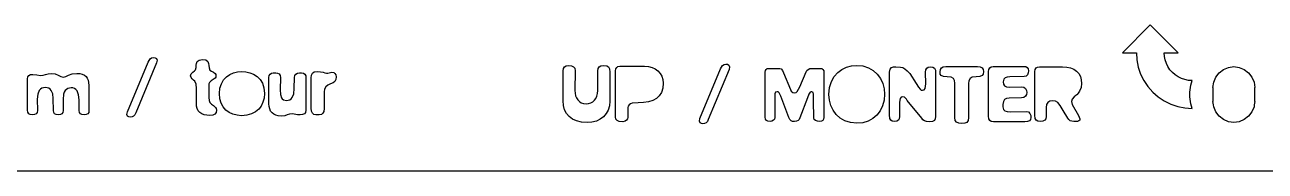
# Model space of a CAD drawing. Header units: metres. Extents: x 1019 to 1363, y 2486 to 2785.
# Drawn here: x 1103.8 to 1192.8, y 2489.4 to 2499.9 of the extents above; entities that cross this region are included whole.
import ezdxf

# ---------------------------------------------------------------- set-up
doc = ezdxf.new("R2010")
doc.units = ezdxf.units.M

msp = doc.modelspace()

# ---------------------------------------------------------------- linework, layer by layer
at = {"layer": 'COMPONENT1'}
for p, q in [((1142.445, 2496.794, 0), (1142.513, 2496.912, 0)), ((1142.513, 2496.912, 0), (1142.638, 2496.982, 0)), ((1142.638, 2496.982, 0), (1142.833, 2497.006, 0)), ((1142.833, 2497.006, 0), (1143.031, 2496.985, 0)), ((1143.031, 2496.985, 0), (1143.17, 2496.923, 0)), ((1143.17, 2496.923, 0), (1143.251, 2496.809, 0)), ((1144.941, 2496.794, 0), (1145.007, 2496.912, 0)), ((1145.007, 2496.912, 0), (1145.137, 2496.982, 0)), ((1145.137, 2496.982, 0), (1145.353, 2497.006, 0)), ((1145.353, 2497.006, 0), (1145.556, 2496.98, 0)), ((1145.556, 2496.98, 0), (1145.684, 2496.903, 0)), ((1145.684, 2496.903, 0), (1145.752, 2496.76, 0)), ((1146.207, 2496.775, 0), (1146.266, 2496.874, 0)), ((1146.266, 2496.874, 0), (1146.359, 2496.933, 0)), ((1146.359, 2496.933, 0), (1146.48, 2496.953, 0)), ((1146.48, 2496.953, 0), (1148.251, 2496.953, 0)), ((1148.251, 2496.953, 0), (1148.542, 2496.931, 0)), ((1148.542, 2496.931, 0), (1148.805, 2496.865, 0)), ((1148.805, 2496.865, 0), (1149.036, 2496.76, 0)), ((1153.726, 2496.772, 0), (1153.867, 2497.009, 0)), ((1153.867, 2497.009, 0), (1153.972, 2497.086, 0)), ((1153.972, 2497.086, 0), (1154.113, 2497.112, 0)), ((1154.113, 2497.112, 0), (1154.227, 2497.091, 0)), ((1154.227, 2497.091, 0), (1154.321, 2497.024, 0)), ((1154.321, 2497.024, 0), (1154.368, 2496.904, 0)), ((1154.368, 2496.904, 0), (1154.336, 2496.725, 0)), ((1162.445, 2496.732, 0), (1162.779, 2496.891, 0)), ((1162.779, 2496.891, 0), (1163.131, 2496.986, 0)), ((1163.131, 2496.986, 0), (1163.482, 2497.017, 0)), ((1163.482, 2497.017, 0), (1163.946, 2496.974, 0)), ((1163.946, 2496.974, 0), (1164.35, 2496.844, 0)), ((1165.995, 2496.859, 0), (1166.139, 2496.9, 0)), ((1166.139, 2496.9, 0), (1166.309, 2496.906, 0)), ((1166.309, 2496.906, 0), (1166.654, 2496.894, 0)), ((1166.654, 2496.894, 0), (1166.808, 2496.859, 0)), ((1168.528, 2496.812, 0), (1168.629, 2496.882, 0)), ((1168.629, 2496.882, 0), (1168.78, 2496.906, 0)), ((1168.78, 2496.906, 0), (1168.974, 2496.885, 0)), ((1168.974, 2496.885, 0), (1169.094, 2496.812, 0)), ((1169.589, 2496.841, 0), (1169.717, 2496.911, 0)), ((1169.717, 2496.911, 0), (1169.897, 2496.934, 0)), ((1169.897, 2496.934, 0), (1172.184, 2496.934, 0)), ((1172.184, 2496.934, 0), (1172.373, 2496.912, 0)), ((1172.373, 2496.912, 0), (1172.509, 2496.843, 0)), ((1173.052, 2496.851, 0), (1173.159, 2496.922, 0)), ((1173.159, 2496.922, 0), (1173.308, 2496.946, 0)), ((1173.308, 2496.946, 0), (1175.49, 2496.946, 0)), ((1175.49, 2496.946, 0), (1175.644, 2496.926, 0)), ((1175.644, 2496.926, 0), (1175.754, 2496.867, 0)), ((1175.754, 2496.867, 0), (1175.82, 2496.768, 0)), ((1176.379, 2496.83, 0), (1176.482, 2496.896, 0)), ((1176.482, 2496.896, 0), (1176.626, 2496.918, 0)), ((1176.626, 2496.918, 0), (1178.28, 2496.918, 0)), ((1178.28, 2496.918, 0), (1178.59, 2496.898, 0)), ((1178.59, 2496.898, 0), (1178.862, 2496.84, 0)), ((1142.41, 2494.461, 0), (1142.422, 2496.63, 0)), ((1142.422, 2496.63, 0), (1142.445, 2496.794, 0)), ((1143.251, 2496.809, 0), (1143.278, 2496.63, 0)), ((1143.278, 2496.63, 0), (1143.267, 2495.205, 0)), ((1144.907, 2495.205, 0), (1144.919, 2496.63, 0)), ((1144.919, 2496.63, 0), (1144.941, 2496.794, 0)), ((1145.752, 2496.76, 0), (1145.775, 2496.536, 0)), ((1145.775, 2496.536, 0), (1145.775, 2494.437, 0)), ((1146.187, 2496.636, 0), (1146.207, 2496.775, 0)), ((1146.187, 2493.329, 0), (1146.187, 2496.636, 0)), ((1149.036, 2496.76, 0), (1149.23, 2496.619, 0)), ((1149.23, 2496.619, 0), (1149.387, 2496.444, 0)), ((1149.387, 2496.444, 0), (1149.503, 2496.238, 0)), ((1149.503, 2496.238, 0), (1149.576, 2496.003, 0)), ((1149.576, 2496.003, 0), (1149.6, 2495.745, 0)), ((1152.248, 2493.206, 0), (1153.726, 2496.772, 0)), ((1154.336, 2496.725, 0), (1152.846, 2493.124, 0)), ((1156.936, 2496.518, 0), (1156.952, 2496.641, 0)), ((1156.936, 2493.305, 0), (1156.936, 2496.518, 0)), ((1156.952, 2496.641, 0), (1157, 2496.729, 0)), ((1157, 2496.729, 0), (1157.081, 2496.782, 0)), ((1157.081, 2496.782, 0), (1157.194, 2496.8, 0)), ((1157.194, 2496.8, 0), (1157.886, 2496.8, 0)), ((1157.886, 2496.8, 0), (1157.974, 2496.794, 0)), ((1157.974, 2496.794, 0), (1158.071, 2496.756, 0)), ((1158.071, 2496.756, 0), (1158.165, 2496.656, 0)), ((1158.165, 2496.656, 0), (1158.238, 2496.471, 0)), ((1158.238, 2496.471, 0), (1158.743, 2495.287, 0)), ((1159.406, 2495.474, 0), (1159.869, 2496.542, 0)), ((1159.869, 2496.542, 0), (1159.931, 2496.651, 0)), ((1159.931, 2496.651, 0), (1160.013, 2496.732, 0)), ((1160.013, 2496.732, 0), (1160.125, 2496.783, 0)), ((1160.125, 2496.783, 0), (1160.28, 2496.8, 0)), ((1160.28, 2496.8, 0), (1160.866, 2496.8, 0)), ((1160.866, 2496.8, 0), (1160.989, 2496.78, 0)), ((1160.989, 2496.78, 0), (1161.077, 2496.721, 0)), ((1161.077, 2496.721, 0), (1161.13, 2496.622, 0)), ((1161.13, 2496.622, 0), (1161.148, 2496.483, 0)), ((1161.148, 2496.483, 0), (1161.148, 2493.27, 0)), ((1161.688, 2495.853, 0), (1161.89, 2496.215, 0)), ((1161.89, 2496.215, 0), (1162.145, 2496.507, 0)), ((1162.145, 2496.507, 0), (1162.445, 2496.732, 0)), ((1164.35, 2496.844, 0), (1164.696, 2496.643, 0)), ((1164.696, 2496.643, 0), (1164.981, 2496.384, 0)), ((1164.981, 2496.384, 0), (1165.205, 2496.075, 0)), ((1165.205, 2496.075, 0), (1165.368, 2495.721, 0)), ((1165.864, 2496.53, 0), (1165.899, 2496.747, 0)), ((1165.864, 2493.458, 0), (1165.864, 2496.53, 0)), ((1165.899, 2496.747, 0), (1165.995, 2496.859, 0)), ((1166.808, 2496.859, 0), (1166.967, 2496.777, 0)), ((1166.967, 2496.777, 0), (1167.136, 2496.636, 0)), ((1167.136, 2496.636, 0), (1167.319, 2496.425, 0)), ((1167.319, 2496.425, 0), (1167.778, 2495.715, 0)), ((1168.452, 2496.53, 0), (1168.471, 2496.694, 0)), ((1168.458, 2495.703, 0), (1168.452, 2496.53, 0)), ((1168.471, 2496.694, 0), (1168.528, 2496.812, 0)), ((1169.094, 2496.812, 0), (1169.153, 2496.665, 0)), ((1169.153, 2496.665, 0), (1169.168, 2496.425, 0)), ((1169.168, 2496.425, 0), (1169.168, 2493.352, 0)), ((1169.486, 2496.559, 0), (1169.512, 2496.723, 0)), ((1169.504, 2496.392, 0), (1169.486, 2496.559, 0)), ((1169.577, 2496.281, 0), (1169.504, 2496.392, 0)), ((1169.512, 2496.723, 0), (1169.589, 2496.841, 0)), ((1169.733, 2496.216, 0), (1169.577, 2496.281, 0)), ((1170.002, 2496.196, 0), (1169.733, 2496.216, 0)), ((1170.281, 2496.163, 0), (1170.002, 2496.196, 0)), ((1170.451, 2496.072, 0), (1170.281, 2496.163, 0)), ((1170.533, 2495.929, 0), (1170.451, 2496.072, 0)), ((1171.641, 2496.064, 0), (1171.559, 2495.917, 0)), ((1171.805, 2496.16, 0), (1171.641, 2496.064, 0)), ((1172.078, 2496.196, 0), (1171.805, 2496.16, 0)), ((1172.343, 2496.216, 0), (1172.078, 2496.196, 0)), ((1172.506, 2496.278, 0), (1172.343, 2496.216, 0)), ((1172.59, 2496.392, 0), (1172.506, 2496.278, 0)), ((1172.509, 2496.843, 0), (1172.59, 2496.73, 0)), ((1172.59, 2496.73, 0), (1172.617, 2496.571, 0)), ((1172.617, 2496.571, 0), (1172.59, 2496.392, 0)), ((1172.967, 2496.565, 0), (1172.989, 2496.731, 0)), ((1172.967, 2493.382, 0), (1172.967, 2496.565, 0)), ((1172.989, 2496.731, 0), (1173.052, 2496.851, 0)), ((1174.059, 2496.022, 0), (1174.018, 2495.843, 0)), ((1174.165, 2496.125, 0), (1174.059, 2496.022, 0)), ((1174.317, 2496.172, 0), (1174.165, 2496.125, 0)), ((1174.505, 2496.184, 0), (1174.317, 2496.172, 0)), ((1175.519, 2496.207, 0), (1174.505, 2496.184, 0)), ((1175.669, 2496.245, 0), (1175.519, 2496.207, 0)), ((1175.769, 2496.345, 0), (1175.669, 2496.245, 0)), ((1175.824, 2496.48, 0), (1175.769, 2496.345, 0)), ((1175.82, 2496.768, 0), (1175.842, 2496.629, 0)), ((1175.842, 2496.629, 0), (1175.824, 2496.48, 0)), ((1176.297, 2496.566, 0), (1176.318, 2496.72, 0)), ((1176.297, 2493.434, 0), (1176.297, 2496.566, 0)), ((1176.318, 2496.72, 0), (1176.379, 2496.83, 0)), ((1178.862, 2496.84, 0), (1179.097, 2496.743, 0)), ((1179.097, 2496.743, 0), (1179.295, 2496.607, 0)), ((1179.295, 2496.607, 0), (1179.451, 2496.434, 0)), ((1179.451, 2496.434, 0), (1179.563, 2496.227, 0)), ((1179.563, 2496.227, 0), (1179.63, 2495.986, 0)), ((1179.63, 2495.986, 0), (1179.653, 2495.71, 0)), ((1143.267, 2495.205, 0), (1143.316, 2494.842, 0)), ((1144.892, 2494.99, 0), (1144.907, 2495.205, 0)), ((1149.569, 2495.379, 0), (1149.477, 2495.077, 0)), ((1149.6, 2495.745, 0), (1149.569, 2495.379, 0)), ((1157.681, 2495.091, 0), (1157.632, 2494.979, 0)), ((1157.787, 2495.129, 0), (1157.681, 2495.091, 0)), ((1157.87, 2495.108, 0), (1157.787, 2495.129, 0)), ((1157.943, 2495.047, 0), (1157.87, 2495.108, 0)), ((1158.743, 2495.287, 0), (1158.807, 2495.158, 0)), ((1158.807, 2495.158, 0), (1158.904, 2495.073, 0)), ((1159.161, 2495.062, 0), (1159.238, 2495.143, 0)), ((1159.238, 2495.143, 0), (1159.406, 2495.474, 0)), ((1160.157, 2495.082, 0), (1160.054, 2494.959, 0)), ((1160.233, 2495.117, 0), (1160.157, 2495.082, 0)), ((1160.274, 2495.117, 0), (1160.233, 2495.117, 0)), ((1160.364, 2495.076, 0), (1160.274, 2495.117, 0)), ((1161.512, 2494.918, 0), (1161.556, 2495.422, 0)), ((1161.556, 2495.422, 0), (1161.688, 2495.853, 0)), ((1165.368, 2495.721, 0), (1165.467, 2495.339, 0)), ((1165.467, 2495.339, 0), (1165.5, 2494.941, 0)), ((1167.778, 2495.715, 0), (1167.939, 2495.448, 0)), ((1167.939, 2495.448, 0), (1168.054, 2495.304, 0)), ((1168.054, 2495.304, 0), (1168.138, 2495.245, 0)), ((1168.138, 2495.245, 0), (1168.223, 2495.234, 0)), ((1168.223, 2495.234, 0), (1168.337, 2495.267, 0)), ((1168.337, 2495.267, 0), (1168.408, 2495.366, 0)), ((1168.408, 2495.366, 0), (1168.458, 2495.703, 0)), ((1170.554, 2495.738, 0), (1170.533, 2495.929, 0)), ((1170.554, 2493.288, 0), (1170.554, 2495.738, 0)), ((1171.559, 2495.917, 0), (1171.539, 2495.727, 0)), ((1171.539, 2495.727, 0), (1171.539, 2493.288, 0)), ((1174.018, 2495.843, 0), (1174.045, 2495.656, 0)), ((1174.045, 2495.656, 0), (1174.124, 2495.541, 0)), ((1174.124, 2495.541, 0), (1174.26, 2495.482, 0)), ((1174.26, 2495.482, 0), (1174.458, 2495.462, 0)), ((1174.458, 2495.462, 0), (1175.343, 2495.485, 0)), ((1175.343, 2495.485, 0), (1175.5, 2495.453, 0)), ((1175.5, 2495.453, 0), (1175.616, 2495.357, 0)), ((1175.616, 2495.357, 0), (1175.689, 2495.221, 0)), ((1175.689, 2495.221, 0), (1175.713, 2495.07, 0)), ((1179.512, 2495.158, 0), (1179.415, 2495.021, 0)), ((1179.617, 2495.428, 0), (1179.512, 2495.158, 0)), ((1179.653, 2495.71, 0), (1179.617, 2495.428, 0)), ((1142.437, 2494.13, 0), (1142.41, 2494.461, 0)), ((1143.316, 2494.842, 0), (1143.379, 2494.682, 0)), ((1143.379, 2494.682, 0), (1143.469, 2494.543, 0)), ((1143.469, 2494.543, 0), (1143.583, 2494.428, 0)), ((1143.583, 2494.428, 0), (1143.721, 2494.34, 0)), ((1143.721, 2494.34, 0), (1143.884, 2494.285, 0)), ((1143.884, 2494.285, 0), (1144.075, 2494.267, 0)), ((1144.075, 2494.267, 0), (1144.249, 2494.282, 0)), ((1144.249, 2494.282, 0), (1144.406, 2494.327, 0)), ((1144.406, 2494.327, 0), (1144.547, 2494.402, 0)), ((1144.547, 2494.402, 0), (1144.673, 2494.508, 0)), ((1144.673, 2494.508, 0), (1144.775, 2494.641, 0)), ((1144.775, 2494.641, 0), (1144.848, 2494.802, 0)), ((1144.848, 2494.802, 0), (1144.892, 2494.99, 0)), ((1145.775, 2494.437, 0), (1145.745, 2494.108, 0)), ((1147.25, 2494.25, 0), (1147.158, 2494.185, 0)), ((1147.38, 2494.294, 0), (1147.25, 2494.25, 0)), ((1147.806, 2494.326, 0), (1147.38, 2494.294, 0)), ((1148.201, 2494.344, 0), (1147.806, 2494.326, 0)), ((1148.556, 2494.399, 0), (1148.201, 2494.344, 0)), ((1148.865, 2494.496, 0), (1148.556, 2494.399, 0)), ((1149.122, 2494.64, 0), (1148.865, 2494.496, 0)), ((1149.326, 2494.832, 0), (1149.122, 2494.64, 0)), ((1149.477, 2495.077, 0), (1149.326, 2494.832, 0)), ((1157.632, 2494.979, 0), (1157.612, 2494.501, 0)), ((1157.612, 2494.501, 0), (1157.617, 2493.288, 0)), ((1158.057, 2494.8, 0), (1157.943, 2495.047, 0)), ((1158.626, 2493.282, 0), (1158.057, 2494.8, 0)), ((1158.904, 2495.073, 0), (1159.065, 2495.035, 0)), ((1159.065, 2495.035, 0), (1159.161, 2495.062, 0)), ((1159.957, 2494.695, 0), (1159.424, 2493.247, 0)), ((1160.054, 2494.959, 0), (1159.957, 2494.695, 0)), ((1160.4, 2494.953, 0), (1160.364, 2495.076, 0)), ((1160.409, 2494.461, 0), (1160.4, 2494.953, 0)), ((1160.415, 2493.258, 0), (1160.409, 2494.461, 0)), ((1161.544, 2494.521, 0), (1161.512, 2494.918, 0)), ((1161.641, 2494.141, 0), (1161.544, 2494.521, 0)), ((1165.464, 2494.508, 0), (1165.356, 2494.109, 0)), ((1165.5, 2494.941, 0), (1165.464, 2494.508, 0)), ((1166.623, 2494.642, 0), (1166.579, 2494.367, 0)), ((1166.579, 2494.367, 0), (1166.579, 2493.352, 0)), ((1166.696, 2494.735, 0), (1166.623, 2494.642, 0)), ((1166.825, 2494.765, 0), (1166.696, 2494.735, 0)), ((1166.925, 2494.736, 0), (1166.825, 2494.765, 0)), ((1167.013, 2494.666, 0), (1166.925, 2494.736, 0)), ((1167.083, 2494.581, 0), (1167.013, 2494.666, 0)), ((1167.13, 2494.507, 0), (1167.083, 2494.581, 0)), ((1168.172, 2493.223, 0), (1167.13, 2494.507, 0)), ((1174.033, 2494.434, 0), (1174.007, 2494.203, 0)), ((1174.007, 2494.203, 0), (1174.007, 2494.039, 0)), ((1174.112, 2494.575, 0), (1174.033, 2494.434, 0)), ((1174.251, 2494.648, 0), (1174.112, 2494.575, 0)), ((1174.458, 2494.672, 0), (1174.251, 2494.648, 0)), ((1175.343, 2494.695, 0), (1174.458, 2494.672, 0)), ((1175.5, 2494.723, 0), (1175.343, 2494.695, 0)), ((1175.616, 2494.806, 0), (1175.5, 2494.723, 0)), ((1175.689, 2494.928, 0), (1175.616, 2494.806, 0)), ((1175.713, 2495.07, 0), (1175.689, 2494.928, 0)), ((1177.138, 2494.208, 0), (1177.108, 2493.997, 0)), ((1177.228, 2494.358, 0), (1177.138, 2494.208, 0)), ((1177.378, 2494.448, 0), (1177.228, 2494.358, 0)), ((1177.588, 2494.478, 0), (1177.378, 2494.448, 0)), ((1177.788, 2494.452, 0), (1177.588, 2494.478, 0)), ((1177.955, 2494.352, 0), (1177.788, 2494.452, 0)), ((1178.125, 2494.141, 0), (1177.955, 2494.352, 0)), ((1178.984, 2494.584, 0), (1178.937, 2494.431, 0)), ((1178.937, 2494.431, 0), (1178.984, 2494.22, 0)), ((1179.125, 2494.76, 0), (1178.984, 2494.584, 0)), ((1178.984, 2494.22, 0), (1179.43, 2493.423, 0)), ((1179.236, 2494.845, 0), (1179.125, 2494.76, 0)), ((1179.301, 2494.9, 0), (1179.236, 2494.845, 0)), ((1179.336, 2494.936, 0), (1179.301, 2494.9, 0)), ((1179.415, 2495.021, 0), (1179.336, 2494.936, 0)), ((1142.519, 2493.83, 0), (1142.437, 2494.13, 0)), ((1142.655, 2493.566, 0), (1142.519, 2493.83, 0)), ((1142.847, 2493.343, 0), (1142.655, 2493.566, 0)), ((1143.092, 2493.163, 0), (1142.847, 2493.343, 0)), ((1145.321, 2493.332, 0), (1145.085, 2493.153, 0)), ((1145.511, 2493.553, 0), (1145.321, 2493.332, 0)), ((1145.655, 2493.813, 0), (1145.511, 2493.553, 0)), ((1145.745, 2494.108, 0), (1145.655, 2493.813, 0)), ((1146.214, 2493.164, 0), (1146.187, 2493.329, 0)), ((1147.07, 2493.983, 0), (1147.055, 2493.669, 0)), ((1147.055, 2493.669, 0), (1147.055, 2493.282, 0)), ((1147.099, 2494.097, 0), (1147.07, 2493.983, 0)), ((1147.158, 2494.185, 0), (1147.099, 2494.097, 0)), ((1156.955, 2493.157, 0), (1156.936, 2493.305, 0)), ((1161.802, 2493.791, 0), (1161.641, 2494.141, 0)), ((1162.025, 2493.487, 0), (1161.802, 2493.791, 0)), ((1162.309, 2493.234, 0), (1162.025, 2493.487, 0)), ((1164.951, 2493.452, 0), (1164.663, 2493.206, 0)), ((1165.183, 2493.754, 0), (1164.951, 2493.452, 0)), ((1165.356, 2494.109, 0), (1165.183, 2493.754, 0)), ((1165.881, 2493.214, 0), (1165.864, 2493.458, 0)), ((1166.579, 2493.352, 0), (1166.56, 2493.189, 0)), ((1169.168, 2493.352, 0), (1169.145, 2493.188, 0)), ((1172.989, 2493.191, 0), (1172.967, 2493.382, 0)), ((1174.007, 2494.039, 0), (1174.045, 2493.851, 0)), ((1174.045, 2493.851, 0), (1174.15, 2493.745, 0)), ((1174.15, 2493.745, 0), (1174.315, 2493.701, 0)), ((1174.315, 2493.701, 0), (1174.529, 2493.693, 0)), ((1174.529, 2493.693, 0), (1175.684, 2493.716, 0)), ((1175.684, 2493.716, 0), (1175.836, 2493.681, 0)), ((1175.836, 2493.681, 0), (1175.939, 2493.575, 0)), ((1175.939, 2493.575, 0), (1175.998, 2493.43, 0)), ((1175.998, 2493.43, 0), (1176.018, 2493.276, 0)), ((1176.319, 2493.214, 0), (1176.297, 2493.434, 0)), ((1177.108, 2493.341, 0), (1177.082, 2493.187, 0)), ((1177.108, 2493.997, 0), (1177.108, 2493.341, 0)), ((1178.339, 2493.786, 0), (1178.125, 2494.141, 0)), ((1178.656, 2493.223, 0), (1178.339, 2493.786, 0)), ((1179.43, 2493.423, 0), (1179.535, 2493.176, 0)), ((1143.389, 2493.027, 0), (1143.092, 2493.163, 0)), ((1143.739, 2492.941, 0), (1143.389, 2493.027, 0)), ((1144.145, 2492.912, 0), (1143.739, 2492.941, 0)), ((1144.489, 2492.94, 0), (1144.145, 2492.912, 0)), ((1144.805, 2493.021, 0), (1144.489, 2492.94, 0)), ((1145.085, 2493.153, 0), (1144.805, 2493.021, 0)), ((1146.296, 2493.056, 0), (1146.214, 2493.164, 0)), ((1146.452, 2492.997, 0), (1146.296, 2493.056, 0)), ((1146.703, 2492.977, 0), (1146.452, 2492.997, 0)), ((1146.87, 2493.01, 0), (1146.703, 2492.977, 0)), ((1146.978, 2493.086, 0), (1146.87, 2493.01, 0)), ((1147.037, 2493.183, 0), (1146.978, 2493.086, 0)), ((1147.055, 2493.282, 0), (1147.037, 2493.183, 0)), ((1152.204, 2493.016, 0), (1152.248, 2493.206, 0)), ((1152.254, 2492.899, 0), (1152.204, 2493.016, 0)), ((1152.351, 2492.837, 0), (1152.254, 2492.899, 0)), ((1152.448, 2492.819, 0), (1152.351, 2492.837, 0)), ((1152.576, 2492.838, 0), (1152.448, 2492.819, 0)), ((1152.685, 2492.896, 0), (1152.576, 2492.838, 0)), ((1152.775, 2492.991, 0), (1152.685, 2492.896, 0)), ((1152.846, 2493.124, 0), (1152.775, 2492.991, 0)), ((1157.012, 2493.065, 0), (1156.955, 2493.157, 0)), ((1157.122, 2493.016, 0), (1157.012, 2493.065, 0)), ((1157.3, 2493, 0), (1157.122, 2493.016, 0)), ((1157.413, 2493.019, 0), (1157.3, 2493, 0)), ((1157.518, 2493.076, 0), (1157.413, 2493.019, 0)), ((1157.592, 2493.167, 0), (1157.518, 2493.076, 0)), ((1157.617, 2493.288, 0), (1157.592, 2493.167, 0)), ((1158.694, 2493.123, 0), (1158.626, 2493.282, 0)), ((1158.79, 2493.035, 0), (1158.694, 2493.123, 0)), ((1158.902, 2492.997, 0), (1158.79, 2493.035, 0)), ((1159.025, 2492.989, 0), (1158.902, 2492.997, 0)), ((1159.173, 2493.005, 0), (1159.025, 2492.989, 0)), ((1159.289, 2493.053, 0), (1159.173, 2493.005, 0)), ((1159.372, 2493.134, 0), (1159.289, 2493.053, 0)), ((1159.424, 2493.247, 0), (1159.372, 2493.134, 0)), ((1160.447, 2493.137, 0), (1160.415, 2493.258, 0)), ((1160.544, 2493.053, 0), (1160.447, 2493.137, 0)), ((1160.68, 2493.005, 0), (1160.544, 2493.053, 0)), ((1160.831, 2492.989, 0), (1160.68, 2493.005, 0)), ((1160.97, 2493.006, 0), (1160.831, 2492.989, 0)), ((1161.069, 2493.059, 0), (1160.97, 2493.006, 0)), ((1161.128, 2493.147, 0), (1161.069, 2493.059, 0)), ((1161.148, 2493.27, 0), (1161.128, 2493.147, 0)), ((1162.65, 2493.036, 0), (1162.309, 2493.234, 0)), ((1163.049, 2492.908, 0), (1162.65, 2493.036, 0)), ((1163.506, 2492.866, 0), (1163.049, 2492.908, 0)), ((1163.933, 2492.904, 0), (1163.506, 2492.866, 0)), ((1164.321, 2493.021, 0), (1163.933, 2492.904, 0)), ((1164.663, 2493.206, 0), (1164.321, 2493.021, 0)), ((1165.943, 2493.074, 0), (1165.881, 2493.214, 0)), ((1166.051, 2493.006, 0), (1165.943, 2493.074, 0)), ((1166.216, 2492.989, 0), (1166.051, 2493.006, 0)), ((1166.389, 2493.011, 0), (1166.216, 2492.989, 0)), ((1166.5, 2493.076, 0), (1166.389, 2493.011, 0)), ((1166.56, 2493.189, 0), (1166.5, 2493.076, 0)), ((1168.256, 2493.115, 0), (1168.172, 2493.223, 0)), ((1168.368, 2493.038, 0), (1168.256, 2493.115, 0)), ((1168.52, 2492.992, 0), (1168.368, 2493.038, 0)), ((1168.723, 2492.977, 0), (1168.52, 2492.992, 0)), ((1168.943, 2493, 0), (1168.723, 2492.977, 0)), ((1169.077, 2493.071, 0), (1168.943, 2493, 0)), ((1169.145, 2493.188, 0), (1169.077, 2493.071, 0)), ((1170.585, 2493.071, 0), (1170.554, 2493.288, 0)), ((1170.68, 2492.936, 0), (1170.585, 2493.071, 0)), ((1170.834, 2492.866, 0), (1170.68, 2492.936, 0)), ((1171.046, 2492.843, 0), (1170.834, 2492.866, 0)), ((1171.26, 2492.86, 0), (1171.046, 2492.843, 0)), ((1171.412, 2492.928, 0), (1171.26, 2492.86, 0)), ((1171.506, 2493.065, 0), (1171.412, 2492.928, 0)), ((1171.539, 2493.288, 0), (1171.506, 2493.065, 0)), ((1173.055, 2493.065, 0), (1172.989, 2493.191, 0)), ((1173.168, 2492.995, 0), (1173.055, 2493.065, 0)), ((1173.331, 2492.972, 0), (1173.168, 2492.995, 0)), ((1175.572, 2492.972, 0), (1173.331, 2492.972, 0)), ((1175.767, 2492.991, 0), (1175.572, 2492.972, 0)), ((1175.907, 2493.048, 0), (1175.767, 2492.991, 0)), ((1175.99, 2493.143, 0), (1175.907, 2493.048, 0)), ((1176.018, 2493.276, 0), (1175.99, 2493.143, 0)), ((1176.382, 2493.08, 0), (1176.319, 2493.214, 0)), ((1176.504, 2493.011, 0), (1176.382, 2493.08, 0)), ((1176.697, 2492.989, 0), (1176.504, 2493.011, 0)), ((1176.876, 2493.011, 0), (1176.697, 2492.989, 0)), ((1177.005, 2493.077, 0), (1176.876, 2493.011, 0)), ((1177.082, 2493.187, 0), (1177.005, 2493.077, 0)), ((1178.731, 2493.121, 0), (1178.656, 2493.223, 0)), ((1178.829, 2493.047, 0), (1178.731, 2493.121, 0)), ((1178.948, 2493.003, 0), (1178.829, 2493.047, 0)), ((1179.09, 2492.989, 0), (1178.948, 2493.003, 0)), ((1179.219, 2492.989, 0), (1179.09, 2492.989, 0)), ((1179.357, 2493, 0), (1179.219, 2492.989, 0)), ((1179.456, 2493.036, 0), (1179.357, 2493, 0)), ((1179.516, 2493.094, 0), (1179.456, 2493.036, 0)), ((1179.535, 2493.176, 0), (1179.516, 2493.094, 0))]:
    msp.add_line(p, q, dxfattribs=at)
at = {"layer": 'COMPONENT2'}
for p, q in [((1111.133, 2493.682, 0), (1112.611, 2497.248, 0)), ((1113.221, 2497.201, 0), (1111.732, 2493.6, 0)), ((1112.611, 2497.248, 0), (1112.752, 2497.485, 0)), ((1112.752, 2497.485, 0), (1112.857, 2497.562, 0)), ((1112.857, 2497.562, 0), (1112.998, 2497.588, 0)), ((1112.998, 2497.588, 0), (1113.112, 2497.567, 0)), ((1113.112, 2497.567, 0), (1113.206, 2497.5, 0)), ((1113.206, 2497.5, 0), (1113.253, 2497.38, 0)), ((1113.253, 2497.38, 0), (1113.221, 2497.201, 0)), ((1116.011, 2496.707, 0), (1116.064, 2496.866, 0)), ((1116.064, 2496.866, 0), (1116.07, 2497.024, 0)), ((1116.07, 2497.024, 0), (1116.082, 2497.144, 0)), ((1116.082, 2497.144, 0), (1116.14, 2497.285, 0)), ((1116.14, 2497.285, 0), (1116.278, 2497.399, 0)), ((1116.278, 2497.399, 0), (1116.527, 2497.446, 0)), ((1116.527, 2497.446, 0), (1116.77, 2497.402, 0)), ((1116.77, 2497.402, 0), (1116.905, 2497.291, 0)), ((1116.905, 2497.291, 0), (1116.96, 2497.147, 0)), ((1116.96, 2497.147, 0), (1116.972, 2497.012, 0)), ((1116.972, 2497.012, 0), (1116.99, 2496.839, 0)), ((1103.958, 2496.057, 0), (1103.982, 2496.191, 0)), ((1103.958, 2493.805, 0), (1103.958, 2496.057, 0)), ((1103.982, 2496.191, 0), (1104.052, 2496.291, 0)), ((1104.052, 2496.291, 0), (1104.169, 2496.353, 0)), ((1104.169, 2496.353, 0), (1104.334, 2496.373, 0)), ((1104.334, 2496.373, 0), (1104.624, 2496.332, 0)), ((1104.624, 2496.332, 0), (1104.885, 2496.291, 0)), ((1104.885, 2496.291, 0), (1105.067, 2496.315, 0)), ((1105.067, 2496.315, 0), (1105.243, 2496.367, 0)), ((1105.243, 2496.367, 0), (1105.43, 2496.42, 0)), ((1105.43, 2496.42, 0), (1105.659, 2496.444, 0)), ((1105.659, 2496.444, 0), (1105.94, 2496.403, 0)), ((1105.94, 2496.403, 0), (1106.154, 2496.309, 0)), ((1106.154, 2496.309, 0), (1106.336, 2496.215, 0)), ((1106.336, 2496.215, 0), (1106.527, 2496.174, 0)), ((1106.527, 2496.174, 0), (1106.709, 2496.215, 0)), ((1106.709, 2496.215, 0), (1106.905, 2496.309, 0)), ((1106.905, 2496.309, 0), (1107.154, 2496.403, 0)), ((1107.154, 2496.403, 0), (1107.488, 2496.444, 0)), ((1107.488, 2496.444, 0), (1107.702, 2496.43, 0)), ((1107.702, 2496.43, 0), (1107.884, 2496.389, 0)), ((1107.884, 2496.389, 0), (1108.036, 2496.322, 0)), ((1108.036, 2496.322, 0), (1108.157, 2496.227, 0)), ((1108.157, 2496.227, 0), (1108.249, 2496.105, 0)), ((1108.249, 2496.105, 0), (1108.315, 2495.958, 0)), ((1115.66, 2496.273, 0), (1115.707, 2496.408, 0)), ((1115.695, 2496.142, 0), (1115.66, 2496.273, 0)), ((1115.777, 2496.042, 0), (1115.695, 2496.142, 0)), ((1115.707, 2496.408, 0), (1115.815, 2496.52, 0)), ((1115.877, 2495.957, 0), (1115.777, 2496.042, 0)), ((1115.815, 2496.52, 0), (1115.935, 2496.617, 0)), ((1115.935, 2496.617, 0), (1116.011, 2496.707, 0)), ((1116.99, 2496.839, 0), (1117.054, 2496.684, 0)), ((1117.054, 2496.684, 0), (1117.163, 2496.599, 0)), ((1117.292, 2496.004, 0), (1117.136, 2495.916, 0)), ((1117.163, 2496.599, 0), (1117.306, 2496.526, 0)), ((1117.429, 2496.101, 0), (1117.292, 2496.004, 0)), ((1117.306, 2496.526, 0), (1117.432, 2496.426, 0)), ((1117.473, 2496.169, 0), (1117.429, 2496.101, 0)), ((1117.432, 2496.426, 0), (1117.474, 2496.356, 0)), ((1117.488, 2496.262, 0), (1117.473, 2496.169, 0)), ((1117.474, 2496.356, 0), (1117.488, 2496.262, 0)), ((1117.874, 2495.698, 0), (1118.032, 2495.971, 0)), ((1118.032, 2495.971, 0), (1118.235, 2496.19, 0)), ((1118.235, 2496.19, 0), (1118.476, 2496.359, 0)), ((1118.476, 2496.359, 0), (1118.748, 2496.478, 0)), ((1118.748, 2496.478, 0), (1119.041, 2496.548, 0)), ((1119.041, 2496.548, 0), (1119.346, 2496.571, 0)), ((1119.346, 2496.571, 0), (1119.629, 2496.551, 0)), ((1119.629, 2496.551, 0), (1119.915, 2496.489, 0)), ((1119.915, 2496.489, 0), (1120.189, 2496.382, 0)), ((1120.189, 2496.382, 0), (1120.437, 2496.223, 0)), ((1120.437, 2496.223, 0), (1120.65, 2496.009, 0)), ((1120.65, 2496.009, 0), (1120.818, 2495.736, 0)), ((1121.29, 2496.15, 0), (1121.313, 2496.29, 0)), ((1121.29, 2494.25, 0), (1121.29, 2496.15, 0)), ((1121.313, 2496.29, 0), (1121.381, 2496.394, 0)), ((1121.381, 2496.394, 0), (1121.48, 2496.457, 0)), ((1121.48, 2496.457, 0), (1121.595, 2496.479, 0)), ((1121.595, 2496.479, 0), (1121.783, 2496.479, 0)), ((1121.783, 2496.479, 0), (1121.908, 2496.459, 0)), ((1121.908, 2496.459, 0), (1122.015, 2496.4, 0)), ((1122.015, 2496.4, 0), (1122.087, 2496.298, 0)), ((1122.087, 2496.298, 0), (1122.112, 2496.15, 0)), ((1122.112, 2496.15, 0), (1122.088, 2495.253, 0)), ((1123.107, 2495.347, 0), (1123.131, 2496.15, 0)), ((1123.131, 2496.15, 0), (1123.154, 2496.294, 0)), ((1123.154, 2496.294, 0), (1123.222, 2496.397, 0)), ((1123.222, 2496.397, 0), (1123.336, 2496.458, 0)), ((1123.336, 2496.458, 0), (1123.495, 2496.479, 0)), ((1123.495, 2496.479, 0), (1123.624, 2496.479, 0)), ((1123.624, 2496.479, 0), (1123.768, 2496.456, 0)), ((1123.768, 2496.456, 0), (1123.87, 2496.388, 0)), ((1123.87, 2496.388, 0), (1123.932, 2496.274, 0)), ((1123.932, 2496.274, 0), (1123.953, 2496.115, 0)), ((1123.953, 2496.115, 0), (1123.953, 2493.793, 0)), ((1124.325, 2496.127, 0), (1124.348, 2496.323, 0)), ((1124.325, 2493.934, 0), (1124.325, 2496.127, 0)), ((1124.348, 2496.323, 0), (1124.416, 2496.467, 0)), ((1124.416, 2496.467, 0), (1124.55, 2496.555, 0)), ((1124.55, 2496.555, 0), (1124.771, 2496.584, 0)), ((1124.771, 2496.584, 0), (1125.006, 2496.564, 0)), ((1125.006, 2496.564, 0), (1125.179, 2496.52, 0)), ((1125.179, 2496.52, 0), (1125.308, 2496.476, 0)), ((1125.308, 2496.476, 0), (1125.417, 2496.455, 0)), ((1125.417, 2496.455, 0), (1125.528, 2496.467, 0)), ((1125.528, 2496.467, 0), (1125.616, 2496.49, 0)), ((1125.616, 2496.49, 0), (1125.704, 2496.514, 0)), ((1125.704, 2496.514, 0), (1125.815, 2496.526, 0)), ((1125.815, 2496.526, 0), (1125.944, 2496.504, 0)), ((1125.944, 2496.504, 0), (1126.035, 2496.441, 0)), ((1126.089, 2496.001, 0), (1126.032, 2495.869, 0)), ((1126.035, 2496.441, 0), (1126.09, 2496.334, 0)), ((1126.108, 2496.186, 0), (1126.089, 2496.001, 0)), ((1126.09, 2496.334, 0), (1126.108, 2496.186, 0)), ((1104.797, 2495.206, 0), (1104.688, 2494.947, 0)), ((1104.88, 2495.301, 0), (1104.797, 2495.206, 0)), ((1104.981, 2495.369, 0), (1104.88, 2495.301, 0)), ((1105.1, 2495.41, 0), (1104.981, 2495.369, 0)), ((1105.237, 2495.423, 0), (1105.1, 2495.41, 0)), ((1105.483, 2495.373, 0), (1105.237, 2495.423, 0)), ((1105.58, 2495.309, 0), (1105.483, 2495.373, 0)), ((1105.659, 2495.221, 0), (1105.58, 2495.309, 0)), ((1105.764, 2494.974, 0), (1105.659, 2495.221, 0)), ((1106.596, 2495.093, 0), (1106.545, 2494.947, 0)), ((1106.668, 2495.209, 0), (1106.596, 2495.093, 0)), ((1106.855, 2495.361, 0), (1106.668, 2495.209, 0)), ((1107.089, 2495.411, 0), (1106.855, 2495.361, 0)), ((1107.219, 2495.397, 0), (1107.089, 2495.411, 0)), ((1107.332, 2495.354, 0), (1107.219, 2495.397, 0)), ((1107.428, 2495.283, 0), (1107.332, 2495.354, 0)), ((1107.508, 2495.183, 0), (1107.428, 2495.283, 0)), ((1107.616, 2494.906, 0), (1107.508, 2495.183, 0)), ((1108.315, 2495.958, 0), (1108.368, 2495.587, 0)), ((1108.368, 2495.587, 0), (1108.368, 2493.77, 0)), ((1115.965, 2495.875, 0), (1115.877, 2495.957, 0)), ((1116.061, 2495.658, 0), (1115.965, 2495.875, 0)), ((1116.082, 2495.347, 0), (1116.061, 2495.658, 0)), ((1116.082, 2494.291, 0), (1116.082, 2495.347, 0)), ((1116.975, 2495.608, 0), (1116.972, 2495.511, 0)), ((1116.972, 2495.511, 0), (1116.972, 2495.382, 0)), ((1116.972, 2495.382, 0), (1116.972, 2494.702, 0)), ((1116.987, 2495.693, 0), (1116.975, 2495.608, 0)), ((1117.019, 2495.781, 0), (1116.987, 2495.693, 0)), ((1117.136, 2495.916, 0), (1117.019, 2495.781, 0)), ((1117.74, 2494.989, 0), (1117.773, 2495.372, 0)), ((1117.773, 2495.372, 0), (1117.874, 2495.698, 0)), ((1120.818, 2495.736, 0), (1120.928, 2495.402, 0)), ((1120.928, 2495.402, 0), (1120.965, 2495.001, 0)), ((1122.088, 2495.253, 0), (1122.114, 2494.921, 0)), ((1123.073, 2494.978, 0), (1123.107, 2495.347, 0)), ((1125.293, 2495.31, 0), (1125.264, 2495.118, 0)), ((1125.264, 2495.118, 0), (1125.264, 2493.91, 0)), ((1125.378, 2495.473, 0), (1125.293, 2495.31, 0)), ((1125.521, 2495.603, 0), (1125.378, 2495.473, 0)), ((1125.721, 2495.693, 0), (1125.521, 2495.603, 0)), ((1125.916, 2495.772, 0), (1125.721, 2495.693, 0)), ((1126.032, 2495.869, 0), (1125.916, 2495.772, 0)), ((1104.688, 2494.947, 0), (1104.651, 2494.602, 0)), ((1104.651, 2494.602, 0), (1104.663, 2493.77, 0)), ((1105.799, 2494.637, 0), (1105.764, 2494.974, 0)), ((1105.811, 2493.77, 0), (1105.799, 2494.637, 0)), ((1106.545, 2494.947, 0), (1106.504, 2494.567, 0)), ((1106.504, 2494.567, 0), (1106.515, 2493.77, 0)), ((1107.652, 2494.532, 0), (1107.616, 2494.906, 0)), ((1107.663, 2493.77, 0), (1107.652, 2494.532, 0)), ((1116.097, 2494.088, 0), (1116.082, 2494.291, 0)), ((1116.972, 2494.702, 0), (1116.99, 2494.485, 0)), ((1116.99, 2494.485, 0), (1117.042, 2494.35, 0)), ((1117.042, 2494.35, 0), (1117.157, 2494.23, 0)), ((1117.157, 2494.23, 0), (1117.318, 2494.133, 0)), ((1117.77, 2494.625, 0), (1117.74, 2494.989, 0)), ((1117.863, 2494.307, 0), (1117.77, 2494.625, 0)), ((1118.008, 2494.035, 0), (1117.863, 2494.307, 0)), ((1120.862, 2494.371, 0), (1120.735, 2494.1, 0)), ((1120.939, 2494.674, 0), (1120.862, 2494.371, 0)), ((1120.965, 2495.001, 0), (1120.939, 2494.674, 0)), ((1121.304, 2494.059, 0), (1121.29, 2494.25, 0)), ((1122.114, 2494.921, 0), (1122.191, 2494.687, 0)), ((1122.191, 2494.687, 0), (1122.252, 2494.606, 0)), ((1122.252, 2494.606, 0), (1122.333, 2494.549, 0)), ((1122.333, 2494.549, 0), (1122.557, 2494.503, 0)), ((1122.557, 2494.503, 0), (1122.798, 2494.555, 0)), ((1122.798, 2494.555, 0), (1122.892, 2494.621, 0)), ((1122.892, 2494.621, 0), (1122.97, 2494.714, 0)), ((1122.97, 2494.714, 0), (1123.073, 2494.978, 0)), ((1103.98, 2493.656, 0), (1103.958, 2493.805, 0)), ((1104.046, 2493.55, 0), (1103.98, 2493.656, 0)), ((1104.156, 2493.486, 0), (1104.046, 2493.55, 0)), ((1104.311, 2493.465, 0), (1104.156, 2493.486, 0)), ((1104.465, 2493.484, 0), (1104.311, 2493.465, 0)), ((1104.575, 2493.541, 0), (1104.465, 2493.484, 0)), ((1104.641, 2493.636, 0), (1104.575, 2493.541, 0)), ((1104.663, 2493.77, 0), (1104.641, 2493.636, 0)), ((1105.833, 2493.636, 0), (1105.811, 2493.77, 0)), ((1105.899, 2493.541, 0), (1105.833, 2493.636, 0)), ((1106.009, 2493.484, 0), (1105.899, 2493.541, 0)), ((1106.163, 2493.465, 0), (1106.009, 2493.484, 0)), ((1106.317, 2493.484, 0), (1106.163, 2493.465, 0)), ((1106.427, 2493.541, 0), (1106.317, 2493.484, 0)), ((1106.493, 2493.636, 0), (1106.427, 2493.541, 0)), ((1106.515, 2493.77, 0), (1106.493, 2493.636, 0)), ((1107.685, 2493.636, 0), (1107.663, 2493.77, 0)), ((1107.752, 2493.541, 0), (1107.685, 2493.636, 0)), ((1107.862, 2493.484, 0), (1107.752, 2493.541, 0)), ((1108.016, 2493.465, 0), (1107.862, 2493.484, 0)), ((1108.17, 2493.484, 0), (1108.016, 2493.465, 0)), ((1108.28, 2493.541, 0), (1108.17, 2493.484, 0)), ((1108.346, 2493.636, 0), (1108.28, 2493.541, 0)), ((1108.368, 2493.77, 0), (1108.346, 2493.636, 0)), ((1111.089, 2493.492, 0), (1111.133, 2493.682, 0)), ((1111.139, 2493.374, 0), (1111.089, 2493.492, 0)), ((1111.236, 2493.313, 0), (1111.139, 2493.374, 0)), ((1111.333, 2493.295, 0), (1111.236, 2493.313, 0)), ((1111.461, 2493.314, 0), (1111.333, 2493.295, 0)), ((1111.57, 2493.372, 0), (1111.461, 2493.314, 0)), ((1111.66, 2493.467, 0), (1111.57, 2493.372, 0)), ((1111.732, 2493.6, 0), (1111.66, 2493.467, 0)), ((1116.142, 2493.912, 0), (1116.097, 2494.088, 0)), ((1116.218, 2493.763, 0), (1116.142, 2493.912, 0)), ((1116.325, 2493.641, 0), (1116.218, 2493.763, 0)), ((1116.461, 2493.546, 0), (1116.325, 2493.641, 0)), ((1116.629, 2493.478, 0), (1116.461, 2493.546, 0)), ((1116.826, 2493.437, 0), (1116.629, 2493.478, 0)), ((1117.054, 2493.424, 0), (1116.826, 2493.437, 0)), ((1117.259, 2493.447, 0), (1117.054, 2493.424, 0)), ((1117.406, 2493.517, 0), (1117.259, 2493.447, 0)), ((1117.318, 2494.133, 0), (1117.462, 2494.004, 0)), ((1117.494, 2493.635, 0), (1117.406, 2493.517, 0)), ((1117.462, 2494.004, 0), (1117.508, 2493.915, 0)), ((1117.523, 2493.799, 0), (1117.494, 2493.635, 0)), ((1117.508, 2493.915, 0), (1117.523, 2493.799, 0)), ((1118.197, 2493.812, 0), (1118.008, 2494.035, 0)), ((1118.428, 2493.637, 0), (1118.197, 2493.812, 0)), ((1118.698, 2493.51, 0), (1118.428, 2493.637, 0)), ((1119, 2493.433, 0), (1118.698, 2493.51, 0)), ((1119.323, 2493.407, 0), (1119, 2493.433, 0)), ((1119.708, 2493.438, 0), (1119.323, 2493.407, 0)), ((1120.044, 2493.53, 0), (1119.708, 2493.438, 0)), ((1120.328, 2493.676, 0), (1120.044, 2493.53, 0)), ((1120.557, 2493.867, 0), (1120.328, 2493.676, 0)), ((1120.735, 2494.1, 0), (1120.557, 2493.867, 0)), ((1121.346, 2493.889, 0), (1121.304, 2494.059, 0)), ((1121.415, 2493.741, 0), (1121.346, 2493.889, 0)), ((1121.513, 2493.614, 0), (1121.415, 2493.741, 0)), ((1121.637, 2493.513, 0), (1121.513, 2493.614, 0)), ((1121.788, 2493.44, 0), (1121.637, 2493.513, 0)), ((1121.966, 2493.397, 0), (1121.788, 2493.44, 0)), ((1122.17, 2493.383, 0), (1121.966, 2493.397, 0)), ((1122.442, 2493.406, 0), (1122.17, 2493.383, 0)), ((1122.612, 2493.459, 0), (1122.442, 2493.406, 0)), ((1122.759, 2493.512, 0), (1122.612, 2493.459, 0)), ((1122.967, 2493.535, 0), (1122.759, 2493.512, 0)), ((1123.108, 2493.523, 0), (1122.967, 2493.535, 0)), ((1123.214, 2493.5, 0), (1123.108, 2493.523, 0)), ((1123.337, 2493.476, 0), (1123.214, 2493.5, 0)), ((1123.53, 2493.465, 0), (1123.337, 2493.476, 0)), ((1123.7, 2493.484, 0), (1123.53, 2493.465, 0)), ((1123.835, 2493.544, 0), (1123.7, 2493.484, 0)), ((1123.923, 2493.646, 0), (1123.835, 2493.544, 0)), ((1123.953, 2493.793, 0), (1123.923, 2493.646, 0)), ((1124.346, 2493.729, 0), (1124.325, 2493.934, 0)), ((1124.41, 2493.582, 0), (1124.346, 2493.729, 0)), ((1124.516, 2493.494, 0), (1124.41, 2493.582, 0)), ((1124.665, 2493.465, 0), (1124.516, 2493.494, 0)), ((1124.9, 2493.465, 0), (1124.665, 2493.465, 0)), ((1125.059, 2493.492, 0), (1124.9, 2493.465, 0)), ((1125.173, 2493.576, 0), (1125.059, 2493.492, 0)), ((1125.241, 2493.715, 0), (1125.173, 2493.576, 0)), ((1125.264, 2493.91, 0), (1125.241, 2493.715, 0))]:
    msp.add_line(p, q, dxfattribs=at)
at = {"layer": 'COMPONENT3'}
for p, q in [((1184.588, 2499.925, 0), (1182.588, 2497.925, 0)), ((1186.588, 2497.925, 0), (1184.588, 2499.925, 0)), ((1182.588, 2497.925, 0), (1183.588, 2497.925, 0)), ((1183.588, 2497.925, 0), (1183.622, 2497.403, 0)), ((1185.605, 2497.664, 0), (1185.588, 2497.925, 0)), ((1185.588, 2497.925, 0), (1186.588, 2497.925, 0)), ((1183.622, 2497.403, 0), (1183.724, 2496.89, 0)), ((1183.724, 2496.89, 0), (1183.892, 2496.394, 0)), ((1185.656, 2497.407, 0), (1185.605, 2497.664, 0)), ((1185.74, 2497.16, 0), (1185.656, 2497.407, 0)), ((1185.855, 2496.925, 0), (1185.74, 2497.16, 0)), ((1186.001, 2496.707, 0), (1185.855, 2496.925, 0)), ((1183.892, 2496.394, 0), (1184.123, 2495.925, 0)), ((1186.173, 2496.511, 0), (1186.001, 2496.707, 0)), ((1186.37, 2496.338, 0), (1186.173, 2496.511, 0)), ((1186.588, 2496.193, 0), (1186.37, 2496.338, 0)), ((1186.822, 2496.077, 0), (1186.588, 2496.193, 0)), ((1187.07, 2495.993, 0), (1186.822, 2496.077, 0)), ((1187.326, 2495.942, 0), (1187.07, 2495.993, 0)), ((1184.123, 2495.925, 0), (1184.414, 2495.49, 0)), ((1184.414, 2495.49, 0), (1184.759, 2495.097, 0)), ((1184.759, 2495.097, 0), (1185.152, 2494.752, 0)), ((1187.588, 2495.925, 0), (1187.326, 2495.942, 0)), ((1187.425, 2494.925, 0), (1187.43, 2495.094, 0)), ((1187.43, 2495.094, 0), (1187.443, 2495.263, 0)), ((1187.443, 2495.263, 0), (1187.466, 2495.431, 0)), ((1187.466, 2495.431, 0), (1187.498, 2495.598, 0)), ((1187.498, 2495.598, 0), (1187.538, 2495.763, 0)), ((1187.538, 2495.763, 0), (1187.588, 2495.925, 0)), ((1185.152, 2494.752, 0), (1185.588, 2494.461, 0)), ((1185.588, 2494.461, 0), (1186.057, 2494.229, 0)), ((1186.057, 2494.229, 0), (1186.552, 2494.061, 0)), ((1187.43, 2494.755, 0), (1187.425, 2494.925, 0)), ((1187.443, 2494.586, 0), (1187.43, 2494.755, 0)), ((1187.466, 2494.418, 0), (1187.443, 2494.586, 0)), ((1187.498, 2494.252, 0), (1187.466, 2494.418, 0)), ((1187.538, 2494.087, 0), (1187.498, 2494.252, 0)), ((1186.552, 2494.061, 0), (1187.065, 2493.959, 0)), ((1187.065, 2493.959, 0), (1187.588, 2493.925, 0)), ((1187.588, 2493.925, 0), (1187.538, 2494.087, 0))]:
    msp.add_line(p, q, dxfattribs=at)
at = {"layer": 'GROUP0'}
for p, q in [((1189.838, 2496.724, 0), (1190.199, 2496.874, 0)), ((1190.199, 2496.874, 0), (1190.588, 2496.925, 0)), ((1190.588, 2496.925, 0), (1190.976, 2496.874, 0)), ((1190.976, 2496.874, 0), (1191.338, 2496.724, 0)), ((1189.139, 2495.813, 0), (1189.288, 2496.175, 0)), ((1189.288, 2496.175, 0), (1189.527, 2496.486, 0)), ((1189.527, 2496.486, 0), (1189.838, 2496.724, 0)), ((1191.338, 2496.724, 0), (1191.648, 2496.486, 0)), ((1191.648, 2496.486, 0), (1191.887, 2496.175, 0)), ((1191.887, 2496.175, 0), (1192.036, 2495.813, 0)), ((1189.088, 2495.425, 0), (1189.139, 2495.813, 0)), ((1189.088, 2495.425, 0), (1189.088, 2494.425, 0)), ((1192.036, 2495.813, 0), (1192.088, 2495.425, 0)), ((1192.088, 2494.425, 0), (1192.088, 2495.425, 0)), ((1189.12, 2494.175, 0), (1189.088, 2494.425, 0)), ((1192.088, 2494.425, 0), (1192.055, 2494.175, 0)), ((1189.139, 2494.037, 0), (1189.12, 2494.175, 0)), ((1189.288, 2493.675, 0), (1189.139, 2494.037, 0)), ((1189.527, 2493.364, 0), (1189.288, 2493.675, 0)), ((1189.838, 2493.126, 0), (1189.527, 2493.364, 0)), ((1191.648, 2493.364, 0), (1191.338, 2493.126, 0)), ((1191.887, 2493.675, 0), (1191.648, 2493.364, 0)), ((1192.036, 2494.037, 0), (1191.887, 2493.675, 0)), ((1192.055, 2494.175, 0), (1192.036, 2494.037, 0)), ((1190.199, 2492.976, 0), (1189.838, 2493.126, 0)), ((1190.588, 2492.925, 0), (1190.199, 2492.976, 0)), ((1190.976, 2492.976, 0), (1190.588, 2492.925, 0)), ((1191.338, 2493.126, 0), (1190.976, 2492.976, 0)), ((1302.588, 2489.428, 0), (1075.588, 2489.426, 0))]:
    msp.add_line(p, q, dxfattribs=at)

doc.saveas('drawing.dxf')
